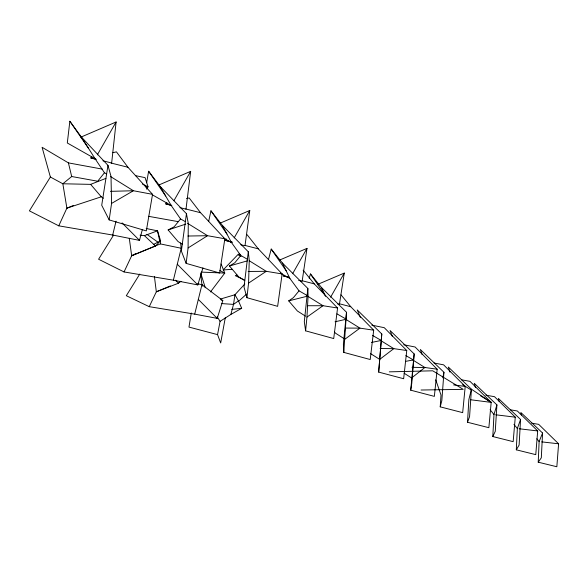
<?xml version="1.0" encoding="UTF-8"?>
<svg xmlns="http://www.w3.org/2000/svg" width="588" height="588" viewBox="0 0 588 588"><rect width="100%" height="100%" fill="white"/><g stroke="black" fill="none" stroke-linecap="round" stroke-linejoin="round"><path stroke-width="0.88" d="M186.55 198.597L189.152 197.936L200.581 212.724L224.851 238.765L219.625 273.008L186.124 263.373L188.094 247.938L188.27 223.278L186.447 213.701L160.046 186.3L148.61 171.24L146.64 182.802M309.207 278.256L310.449 273.971L321.474 287.51L346.494 312.257L343.774 352.388L370.219 359.533L373.681 330.199L350.771 306.73L340.989 294.831M246.989 234.59L258.286 248.834L282.137 273.957L277.639 306.341L246.931 297.704L248.57 283.115L249.253 260.308L248.29 251.782L222.286 225.322L210.952 210.813L208.637 221.566M531.736 423.198L538.682 424.345L558.6 443.793L556.843 466.747L538.226 462.19L539.122 441.581L542.584 433.025L520.828 412.497L521.431 415.025M510.457 409.814L517.359 410.997L537.689 430.945L535.764 454.642L516.308 449.82L517.344 428.549L520.564 419.457L498.345 398.407L499.227 401.67M303.143 270.179L314.249 283.864L337.571 308.009L333.712 338.556L305.613 330.846L306.965 317.086L308.075 296.021L307.847 288.458L282.387 263.005L271.215 249.062L268.525 259.411M542.584 433.025L541.305 457.824L538.226 462.19M371.822 325.142L384.28 327.7L406.756 350.514L403.647 378.731L378.672 372.094L381.796 333.999L357.232 309.927L360.385 317.446M485.916 395.18L494.523 396.702L515.272 417.179L513.162 441.654L492.795 436.539L493.986 414.562L496.911 404.889L474.237 383.288L475.516 387.602M520.564 419.457L519.108 445.072L516.308 449.82M461.374 379.767L470.003 381.355L491.178 402.376L488.863 427.696L467.504 422.257L468.864 399.531L471.444 389.205L448.299 367.022L449.952 372.101M496.911 404.889L495.265 431.371L492.795 436.539M434.054 363.016L443.609 364.839L465.218 386.434L462.675 412.644L440.228 406.852L441.007 395.055L435.723 379.804M403.691 344.744L415.121 347.008L437.171 369.198L434.356 396.378L410.711 390.182L414.158 353.932L390.072 330.515L392.328 336.343M422.11 354.505L420.324 349.485L443.94 372.27L441.831 400.671L440.228 406.852M378.672 372.094L381.796 333.999M414.158 353.932L411.762 383.398L410.711 390.182M113.535 235.163L98.586 259.242L124.046 271.943L131.661 255.751L160.34 243.902L160.597 240.771L157.503 230.841L146.169 228.504M346.494 312.257L343.392 344.12L343.774 352.388M307.847 288.458L304.305 321.658L305.613 330.846M80.769 137.188L116.108 121.988L111.654 163.03L102.944 160.774M95.102 158.745L81.291 136.923L69.854 121.253L67.304 142.98L95.102 158.745L104.451 172.776L106.634 173.974M248.29 251.782L244.02 287.025L246.931 297.704M158.723 185.044L190.666 171.351L185.999 209.144L179.906 207.645M220.485 223.006L249.768 210.489L244.998 245.733L240.779 244.748M186.447 213.701L181.354 251.025L186.124 263.373M112.903 152.696L116.439 151.851L127.941 167.257L152.535 194.341L146.324 230.9L109.162 219.912L111.573 203.433L111.007 176.371L107.964 165.36L81.291 136.923M279.462 260.116L306.987 248.379L302.159 281.182L298.653 280.41M317.63 284.416L344.281 273.075L339.438 304.312L337.674 303.93M107.964 165.36L101.717 205.271L109.162 219.912M191.291 312.985L188.969 327.082L217.545 334.623L220.684 342.966L225.3 317.66M238.919 255.523L239.228 253.766L240.624 254.913M217.545 334.623L220.081 321.342L217.259 316.858M442.852 377.849L443.94 372.27M102.488 169.146L68.406 162.883L42.093 147.294L50.377 177.025L29.4 210.857L58.756 225.836L112.683 235.046L116.049 221.169M124.046 271.943L173.372 280.189L181.207 248.261L180.589 242.903M139.782 274.052L126.317 295.713L149.249 306.671L194.701 314.132L201.956 284.68L200.743 274.772M112.683 235.046L139.496 240.382L142.259 229.915M220.081 321.342L230.849 314.455L233.524 304.4L234.928 294.75L244.829 283.997M173.372 280.189L197.825 284.915L202.941 267.849M194.701 314.132L217.215 318.373L222.823 300.556L201.956 284.68L197.597 283.791M467.504 422.257L469.577 416.613L471.444 389.205L491.178 402.376L470.65 399.759M58.756 225.836L66.885 208.152L62.843 183.772L50.377 177.025M149.249 306.671L156.327 291.795L154.416 276.507M292.603 273.721L306.987 248.379M330.61 297.19L344.281 273.075M234.186 237.883L249.768 210.489M97.336 154.835L116.108 121.988M173.908 200.743L190.666 171.351M146.61 189.145L148.051 186.815L145.082 177.649L135.387 175.614M96.101 159.289L90.795 157.959L91.846 156.459M210.467 291.964L224.778 273.082L221.132 264.012M171.012 205.256L165.72 203.882L166.83 202.434M104.451 172.776L97.704 181.229L71.699 176.518L62.843 183.772L90.64 184.367L105.913 178.37M160.046 186.3L171.196 205.506L180.538 218.942L174.21 226.748L168.139 229.945L178.002 241.492L182.324 244.255M232.135 242.241L225.278 240.382L226.417 238.993M222.286 225.322L231.51 242.579L240.779 255.493L234.796 262.792L229.452 266.011L238.706 276.845L244.777 280.704M282.387 263.005L289.906 278.469L299.035 290.847L293.383 297.653L288.708 300.858L297.381 311.001L305.488 316.146M170.373 285.944L156.327 291.795L178.539 283.181L180.266 281.284M129.286 238.265L131.661 255.751L155.475 246.027L160.597 240.771L153.358 244.52M238.485 301.343L246.622 294.074M344.943 339.173L359.974 328.133L373.681 330.199M220.338 299.086L234.928 294.75L238.449 300.843L233.524 304.4L221.823 303.592M306.965 317.086L323.018 305.723L337.571 308.009M248.57 283.115L266.268 271.311L282.137 273.957M188.094 247.938L207.557 235.707L224.851 238.765M111.573 203.433L133.395 190.74L152.535 194.341M230.849 314.455L241.668 308.296L238.449 300.843M131.661 255.751L135.681 253.671M179.458 282.159L181.111 281.468M73.654 205.388L66.885 208.152L101.268 196.811L103.473 198.23M236.949 275.022L235.296 275.669L244.101 279.807M140.062 235.156L144.435 235.641L157.503 230.841L159.774 241.286M168.139 229.945L185.749 224.109M229.452 266.011L247.533 260.8M288.708 300.858L307.193 296.242M335.057 321.776L346.303 319.225L336.968 313.867M371.469 342.466L381.245 340.445L372.505 335.403M405.47 361.399L413.32 359.915L405.867 355.608M231.716 309.398L241.668 308.296M232.26 269.297L223.139 269.966L238.206 254.31L241.043 256.427M110.448 191.35L133.395 190.74L110.544 176.554M389.315 371.844L432.753 370.808L463.241 389.359L421.059 390.02M187.925 236.031L207.557 235.707L187.484 223.256M248.195 271.458L266.268 271.311L249.275 260.763M307.443 305.731L323.018 305.723L307.546 296.124M345.34 328.067L359.974 328.133L346.17 319.571M380.076 348.53L393.806 348.647L406.756 350.514M412.041 367.338L424.889 367.5L437.171 369.198M145.324 186.749L148.051 186.815L142.333 183.956M201.309 272.112L224.778 273.082L219.919 270.553M541.776 441.882L558.6 443.793M519.108 428.755L537.689 430.945M495.757 414.783L515.272 417.179M453.561 384.883L465.218 386.434M148.404 216.296L178.149 221.632M160.34 243.902L181.207 248.261M90.795 157.959L96.006 159.23M111.139 163.052L127.941 167.257M165.72 203.882L171.821 205.433M185.771 208.968L200.581 212.724M225.278 240.382L232.231 242.16M245.255 245.497L258.286 248.834M289.127 277.367L283.071 275.801L289.142 277.514M302.122 280.726L314.249 283.864M339.313 303.746L350.771 306.73M221.139 300.005L222.823 300.556M180.538 218.942L185.176 221.544M152.343 194.819L171.196 205.506M223.638 238.111L231.51 242.579M280.41 273.082L289.906 278.469M240.779 255.493L247.717 259.433M299.035 290.847L307.326 295.588M462.668 384.714L471.15 389.962M480.389 395.695L491.178 402.376M412.747 359.966L424.889 367.5L411.6 377.952L404.125 373.226M380.855 340.614L393.806 348.647L379.694 359.386L370.514 353.586M344.223 338.717L335.564 333.234L334.381 331.853M146.904 234.325L158.099 242.307M175.371 280.197L178.539 283.181M144.435 235.641L155.475 246.027M122.061 222.881L139.496 240.382M198.325 299.41L217.215 318.373M177.289 264.233L197.825 284.915M90.64 184.367L101.268 196.811M536.822 438.751L539.122 441.581M513.956 424.338L517.344 428.549M490.091 409.682L493.986 414.562M69.854 121.253L88.273 147.956M310.449 273.971L324.745 294.75M271.215 249.062L286.18 270.811M210.952 210.813L226.946 234.039M148.61 171.24L165.676 196.01M201.956 284.68L202.779 286.238M321.474 287.51L325.465 296.33M200.677 272.942L205.278 287.752M239.228 253.766L239.735 255.486M68.406 162.883L71.699 176.518"/></g></svg>
